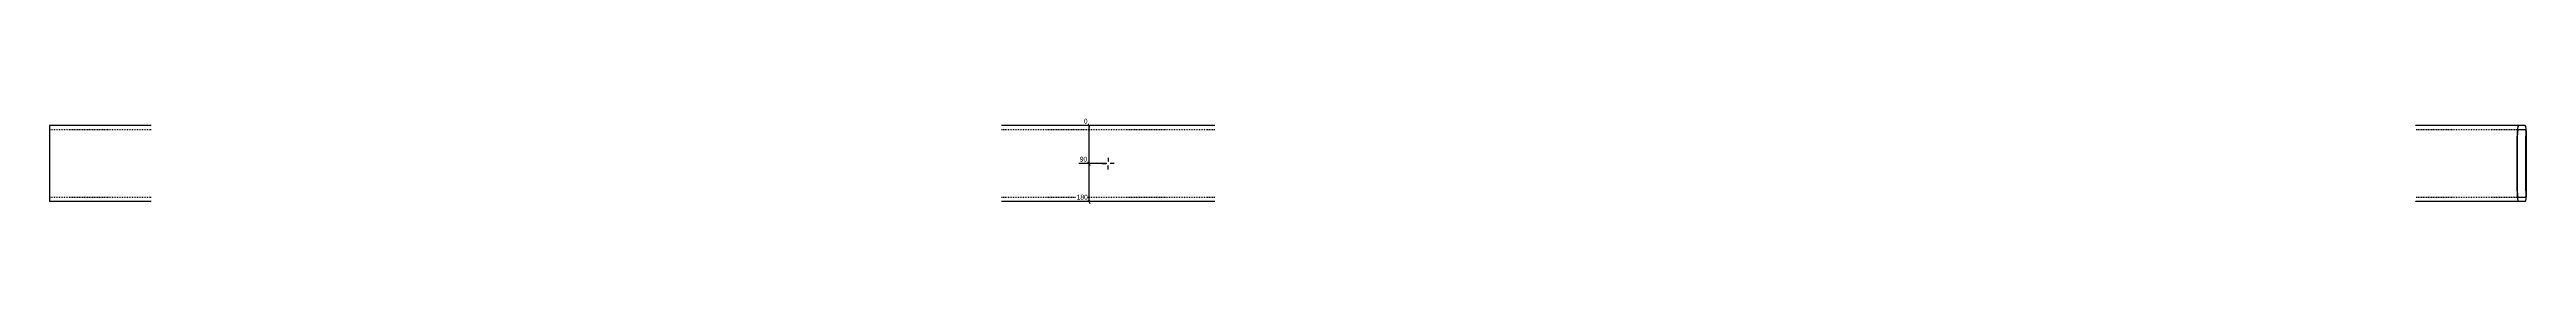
# Model space of a CAD drawing. Header units: millimetres. Extents: x 9 to 17805, y 7 to 355.
# Drawn here: x 9 to 5859, y 9 to 213 of the extents above; entities that cross this region are included whole.
import ezdxf

# ---------------------------------------------------------------- set-up
doc = ezdxf.new("R2010")
doc.units = ezdxf.units.MM
doc.linetypes.add('DXK_LINE_DOT2', pattern=[3.9198, 1.9599, -1.9599])
doc.layers.add('MÅLSÆTNING', color=7, linetype='Continuous')
doc.layers.add('STÅL', color=7, linetype='Continuous')
doc.styles.add('Arial Narrow', font='ARIALN.TTF', dxfattribs={"height": 0.2})

msp = doc.modelspace()

# ---------------------------------------------------------------- linework, layer by layer
at = {"layer": 'MÅLSÆTNING', "color": 7, "linetype": 'Continuous'}
for p, q in [((2506, 193.5), (2451.6, 193.5)), ((2465.8, 189), (2462.2, 198)), ((2464, 103.5), (2464, 193.5)), ((2506, 103.5), (2439.9, 103.5)), ((2506, 103.5), (2439.9, 103.5)), ((2462.2, 108), (2465.8, 99)), ((2465.8, 99), (2462.2, 108)), ((2464, 13.5), (2464, 103.5)), ((2506, 13.5), (2432.6, 13.5)), ((2462.2, 18), (2465.8, 9))]:
    msp.add_line(p, q, dxfattribs=at)
at = {"layer": 'STÅL', "color": 2, "linetype": 'Continuous'}
for p, q in [((9, 193.5), (9, 168.5)), ((249, 193.5), (9, 193.5)), ((2761, 193.5), (2257, 193.5)), ((5855.7, 193.5), (5596.7, 193.5)), ((5836.9, 178.1), (5836.7, 168.5)), ((5837.6, 186.2), (5836.9, 178.1)), ((5838.6, 191.6), (5837.6, 186.2)), ((5838, 174.2), (5838.4, 179.1)), ((5838.4, 179.1), (5839, 182.4)), ((5839.7, 193.5), (5838.6, 191.6)), ((5839, 182.4), (5839.7, 183.5)), ((5855.7, 183.5), (5839.7, 183.5)), ((5856.9, 191.6), (5855.7, 193.5)), ((5855.7, 183.5), (5856.4, 182.4)), ((5856.4, 182.4), (5857, 179.1)), ((5857.9, 186.2), (5856.9, 191.6)), ((5857, 179.1), (5857.4, 174.2)), ((5858.5, 178.1), (5857.9, 186.2)), ((5858.8, 168.5), (5858.5, 178.1)), ((9, 168.5), (9, 38.5)), ((5836.7, 38.5), (5836.7, 168.5)), ((5837.9, 168.5), (5838, 174.2)), ((5837.9, 38.5), (5837.9, 168.5)), ((5857.4, 174.2), (5857.5, 168.5)), ((5857.5, 38.5), (5857.5, 168.5)), ((5858.8, 38.5), (5858.8, 168.5)), ((9, 38.5), (9, 13.5)), ((249, 13.5), (9, 13.5)), ((2761, 13.5), (2257, 13.5)), ((5855.7, 13.5), (5596.7, 13.5)), ((5836.7, 38.5), (5836.9, 28.9)), ((5836.9, 28.9), (5837.6, 20.8)), ((5837.6, 20.8), (5838.6, 15.4)), ((5838, 32.8), (5837.9, 38.5)), ((5838.4, 27.9), (5838, 32.8)), ((5839, 24.6), (5838.4, 27.9)), ((5838.6, 15.4), (5839.7, 13.5)), ((5839.7, 23.5), (5839, 24.6)), ((5855.7, 23.5), (5839.7, 23.5)), ((5856.4, 24.6), (5855.7, 23.5)), ((5855.7, 13.5), (5856.9, 15.4)), ((5857, 27.9), (5856.4, 24.6)), ((5856.9, 15.4), (5857.9, 20.8)), ((5857.4, 32.8), (5857, 27.9)), ((5857.5, 38.5), (5857.4, 32.8)), ((5857.9, 20.8), (5858.5, 28.9)), ((5858.5, 28.9), (5858.8, 38.5))]:
    msp.add_line(p, q, dxfattribs=at)
at = {"layer": 'STÅL', "color": 7, "linetype": 'DXK_LINE_DOT2'}
for p, q in [((9, 193.5), (9, 186.2)), ((249, 183.5), (9, 183.5)), ((2761, 183.5), (2257, 183.5)), ((5839.7, 183.5), (5596.7, 183.5)), ((249, 23.5), (9, 23.5)), ((2761, 23.5), (2257, 23.5)), ((5839.7, 23.5), (5596.7, 23.5))]:
    msp.add_line(p, q, dxfattribs=at)
at = {"layer": 'STÅL', "color": 3, "linetype": 'Continuous'}
for p, q in [((2509, 117.5), (2509, 108.2)), ((2495, 103.5), (2504.3, 103.5)), ((2509, 89.5), (2509, 98.8)), ((2523, 103.5), (2513.7, 103.5))]:
    msp.add_line(p, q, dxfattribs=at)

# ---------------------------------------------------------------- next in the draw order: wipeouts: each hides what was drawn before it
at = {"color": 0, "linetype": 'Continuous'}
for points in [[(2461.3, 195.9), (2461.3, 212.7), (2449.2, 212.7), (2449.2, 195.9)], [(2459.1, 105.9), (2459.1, 122.7), (2439.7, 122.7), (2439.7, 105.9)], [(2459.1, 15.9), (2459.1, 32.7), (2432.4, 32.7), (2432.4, 15.9)]]:
    msp.add_wipeout(points, dxfattribs=at).dxf.layer = 'MÅLSÆTNING'

# ---------------------------------------------------------------- next in the draw order: texts
at = {"layer": 'MÅLSÆTNING', "color": 3, "linetype": 'Continuous', "style": 'Arial Narrow'}
for s, height, p in [('0', 11.5, (2451.6, 198.3)), ('90', 11.45, (2442.1, 108.3)), ('180', 11.45, (2434.8, 18.3))]:
    msp.add_text(s, height=height, dxfattribs=at).set_placement(p)

doc.saveas('drawing.dxf')
